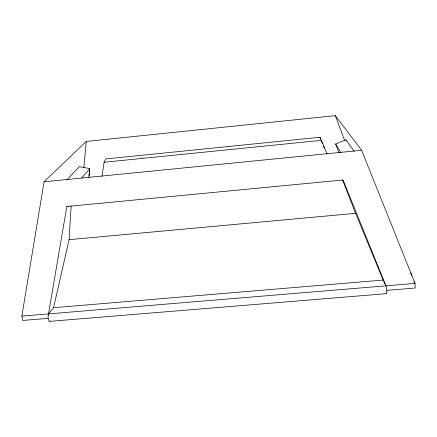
<?xml version="1.0" encoding="UTF-8"?>
<svg xmlns="http://www.w3.org/2000/svg" width="437" height="437" viewBox="0 0 437 437"><rect width="100%" height="100%" fill="white"/><g stroke="black" fill="none" stroke-linecap="round" stroke-linejoin="round"><path stroke-width="0.66" d="M50.195 320.982A4.19 1.387 87.9 0 1 48.376 319.371A4.19 1.387 87.9 0 1 48.518 313.903L53.56 307.714L69.095 239.662L71.138 205.985M83.828 167.813L86.28 141.435L335.326 115.647L361.607 150.29L415.046 283.422L415.15 288.021L386.811 290.365M88.94 177.422L89.787 168.616L79.266 166.628L66.839 179.924M88.962 176.029L89.787 168.616L81.763 177.903M101.974 176.346L104.115 162.253L105.787 158.926L320.004 137.245L327.122 154.092M48.092 318.354L22.811 320.441L21.85 316.12L44.071 181.787L86.28 141.435M68.09 205.964L66.839 206.499L48.518 313.903L48.78 315.143M339.046 152.852L335.649 143.981L345.989 139.796L354.188 151.404M104.115 162.253L321.556 140.326M44.071 181.787L361.607 150.29M66.839 206.499L343.067 179.995L385.964 285.842A4.359 0.748 82.9 0 1 386.854 291.446A4.359 0.748 82.9 0 1 386.139 293.336M69.095 239.662L355.598 213.327L383.134 280.073L385.964 285.842M53.56 307.714L383.134 280.073M21.85 316.12L415.046 283.422L413.997 281.663M49.725 321.353L386.439 293.659M141.97 157.364L142.243 157.533M335.649 143.981L340.997 152.628M320.004 137.245L320.747 139.135M321.495 141.025L322.484 143.544M323.478 146.062L324.221 147.952M342.499 179.875L355.598 213.327M335.326 115.647L344.613 140.414M345.989 139.796L346.465 141.075M410.643 272.89A4.25 3.758 -17.2 0 1 411.578 275.376"/></g></svg>
